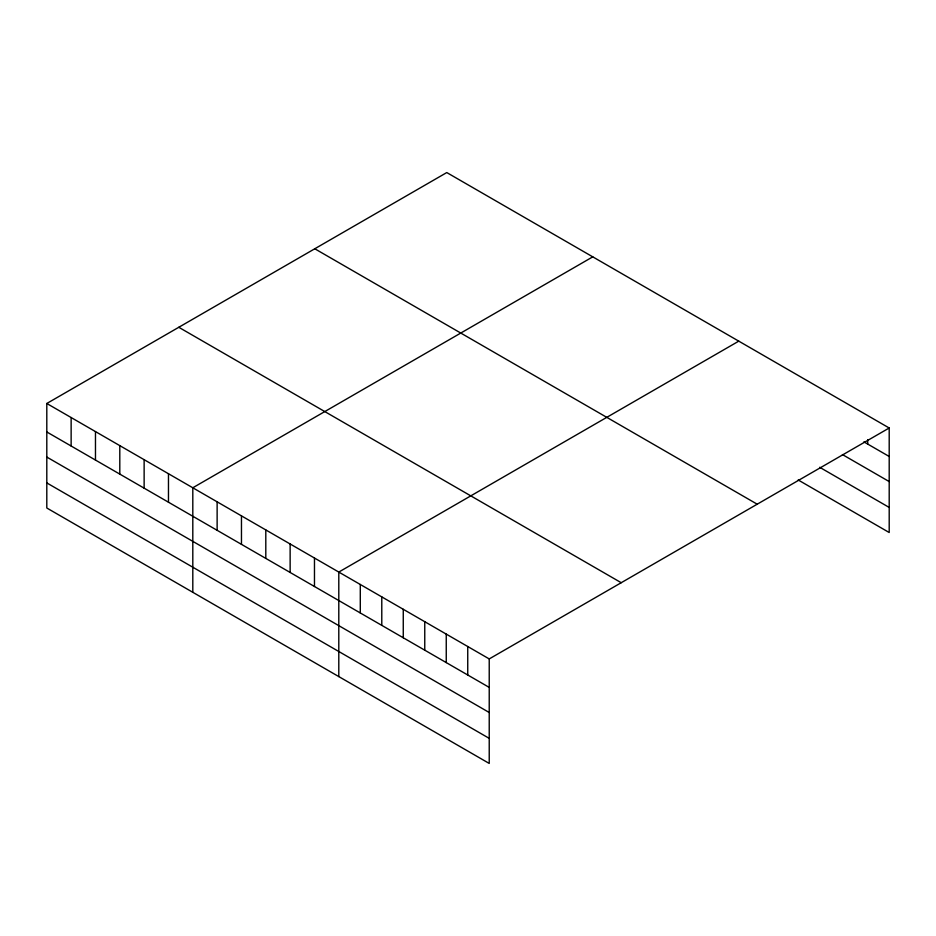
<?xml version="1.0" encoding="UTF-8"?>
<svg xmlns="http://www.w3.org/2000/svg" width="936" height="936" viewBox="0 0 936 936"><rect width="100%" height="100%" fill="white"/><g stroke="black" fill="none" stroke-linecap="round" stroke-linejoin="round"><path stroke-width="1.4" d="M489.224 712.495L489.224 658.921L46.8 403.486L46.8 508.002L489.224 763.437L489.224 712.495L46.8 457.06M798.186 479.969L889.2 532.514L889.2 427.998L446.776 172.563L46.8 403.486M592.769 256.85L192.804 487.773L192.804 592.301M738.773 341.149L338.797 572.071L338.797 676.588M489.224 658.921L889.2 427.998M863.916 441.886L889.2 456.475M842.423 454.568L889.2 481.572M819.679 467.286L889.2 507.429M314.777 248.765L757.212 504.2M178.788 327.284L621.223 582.707M46.8 431.964L489.224 687.398M46.8 482.917L489.224 738.352M867.707 439.803L867.707 444.073M467.743 646.507L467.743 674.996M446.25 634.105L446.25 662.583M424.757 621.691L424.757 650.181M403.264 609.289L403.264 637.779M381.783 596.887L381.783 625.365M360.29 584.473L360.29 612.963M314.473 558.02L314.473 586.509M290.137 543.968L290.137 572.458M265.801 529.916L265.801 558.406M241.465 515.876L241.465 544.354M217.129 501.825L217.129 530.314M168.468 473.721L168.468 502.211M144.132 459.681L144.132 488.159M119.796 445.63L119.796 474.119M95.472 431.578L95.472 460.067M71.136 417.526L71.136 446.016"/></g></svg>
